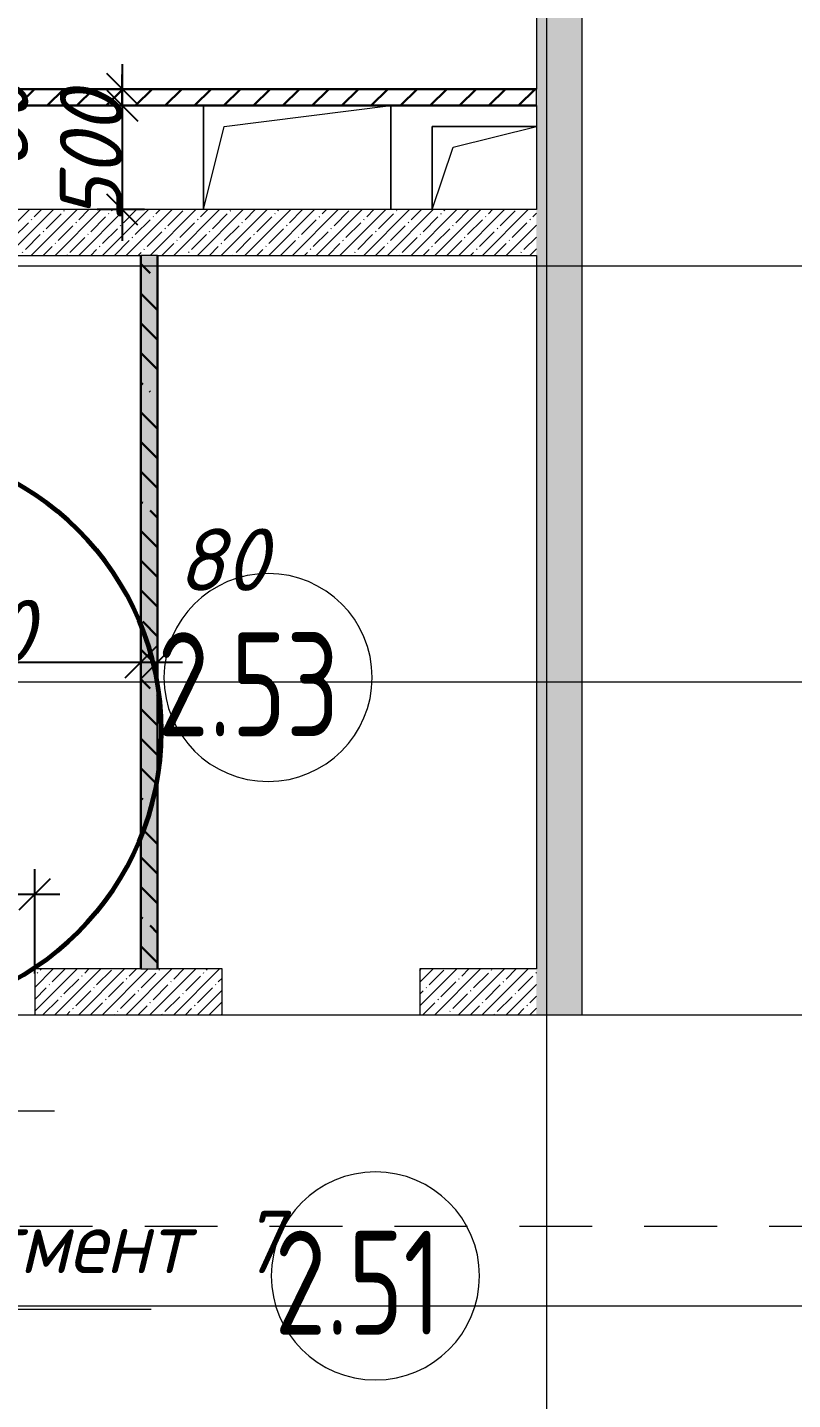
# Model space of a CAD drawing. Header units: millimetres. Extents: x 12986 to 523328, y -9759 to 30092.
# Drawn here: x 329462 to 333137, y 8784 to 15380 of the extents above; entities that cross this region are included whole.
import ezdxf

# ---------------------------------------------------------------- set-up
doc = ezdxf.new("R2010")
doc.units = ezdxf.units.MM
doc.linetypes.add('01 Штриховая _4 мм_', pattern=[600, 350, -250])
for name, color, linetype, lineweight in [('0) ПГП', 1, 'Continuous', 30), ('1) ПГП Зеленый', 3, 'Continuous', 30), ('2) Расчет', 1, 'Continuous', 30), ('3) РАсчет Зел', 3, 'Continuous', 30), ('A-ANNO-DIMS', 7, 'Continuous', 9), ('A-ANNO-SYMB', 7, 'Continuous', 9), ('A-AREA-IDEN', 7, 'Continuous', 9), ('A-DOOR-IDEN', 7, 'Continuous', 9), ('A-FLOR', 7, 'Continuous', 9), ('A-GENM', 7, 'Continuous', 9), ('A-WALL-6', 18, 'Continuous', 13), ('A-WALL-PATT-1', 7, 'Continuous', 5), ('G-ANNO-SYMB-1', 7, '01 Штриховая _4 мм_', 9), ('Оси-1', 7, 'Continuous', 20)]:
    doc.layers.add(name, color=color, linetype=linetype, lineweight=lineweight)
doc.layers.add('0)Допникки кружки', color=7, linetype='Continuous', plot=False)
doc.layers.add('A-WALL-3', color=7, linetype='Continuous', lineweight=5, true_color=0x000000)
doc.layers.add('A-WALL-5', color=7, linetype='Continuous', lineweight=13, true_color=0x008000)
doc.styles.add('ISOCPEUR_I_1', font='isocpeui.ttf', dxfattribs={"width": 0.9, "height": 250})
doc.styles.add('ISOCPEUR_I_2', font='isocpeui.ttf', dxfattribs={"height": 300})
doc.styles.add('ISOCPEUR_I_3', font='isocpeui.ttf', dxfattribs={"width": 0.9, "height": 200})
doc.styles.add('СПДС', font='ГОСТ тип А.ttf', dxfattribs={"width": 0.9})
doc.dimstyles.new('ISO-2_0_0_9К_СРЕДНИЙ', dxfattribs={"dimscale": 304.8, "dimtxt": 199.196235, "dimasz": 0.492126, "dimexe": 0.393701, "dimexo": 0, "dimgap": 0, "dimtad": 1, "dimdec": 0, "dimzin": 0, "dimdsep": 46, "dimtxsty": 'ISOCPEUR_I_2', "dimblk1": 'OBLIQUE', "dimblk2": 'OBLIQUE', "dimsah": 1, "dimcen": 0.09, "dimdle": 0.393701, "dimazin": 0, "dimtfac": 1, "dimtdec": 4, "dimtix": 1, "dimtmove": 2, "dimatfit": 3, "dimfxl": 1, "dimtvp": 1, "dimtolj": 1, "dimtzin": 0, "dimarcsym": 2})
doc.dimstyles.new('ISO-2_0_0_9К_СРЕДНИЙ_2', dxfattribs={"dimscale": 304.8, "dimtxt": 199.196235, "dimasz": 0.492126, "dimexe": 0.393701, "dimexo": 0, "dimgap": 0, "dimtad": 1, "dimdec": 0, "dimzin": 0, "dimdsep": 46, "dimtxsty": 'ISOCPEUR_I_2', "dimblk1": 'OBLIQUE', "dimblk2": 'OBLIQUE', "dimsah": 1, "dimcen": 0.09, "dimdle": 0.393701, "dimazin": 0, "dimtfac": 1, "dimtdec": 4, "dimtix": 1, "dimtmove": 0, "dimatfit": 3, "dimfxl": 1, "dimtvp": 1, "dimtolj": 1, "dimtzin": 0, "dimarcsym": 2})
doc.dimstyles.new('ISO-2_5_0_9К_БОЛЬШОЙ__с_подложкой_', dxfattribs={"dimscale": 304.8, "dimtxt": 248.995294, "dimasz": 0.492126, "dimexe": 0.393701, "dimexo": 0, "dimgap": 0.164042, "dimtad": 1, "dimdec": 0, "dimzin": 0, "dimdsep": 46, "dimtxsty": 'ISOCPEUR_I_1', "dimblk1": 'OBLIQUE', "dimblk2": 'OBLIQUE', "dimsah": 1, "dimcen": 0.09, "dimdle": 0.393701, "dimazin": 0, "dimtfac": 1, "dimtdec": 4, "dimtix": 1, "dimtmove": 0, "dimatfit": 3, "dimfxl": 1, "dimtvp": 1, "dimtfill": 1, "dimtolj": 1, "dimtzin": 0, "dimarcsym": 2})
pattern_1 = [(45, (239096.85, -2765.93), (-57.024626, 57.024626), []), (45, (239153.876, -2765.93), (-57.024626, 57.024626), [100.806, -20.161, 3.353, -16.808])]

# ---------------------------------------------------------------- blocks, each defined once
blk = doc.blocks.new('AR_Отверстие прямоугольное _в плите_ - AR_Отверстие прямоугольное _в плите_-27106882-АР1_1_Кладочный план 2 этажа')
at = {"layer": 'A-GENM'}
for p, q in [((-450, 250), (-450, -250)), ((-350, 150), (450, 250)), ((450, -250), (450, 250)), ((-450, -250), (-350, 150))]:
    blk.add_line(p, q, dxfattribs=at)
blk = doc.blocks.new('AR_Отверстие прямоугольное _в плите_ - AR_Отверстие прямоугольное _в плите_-24492180-АР1_1_Кладочный план 2 этажа')
at = {"layer": 'A-GENM'}
for p, q in [((250, 200), (-250, 200)), ((-250, 200), (-250, -200)), ((-150, 100), (250, 200)), ((-250, -200), (-150, 100))]:
    blk.add_line(p, q, dxfattribs=at)
blk = doc.blocks.new('План этажа - длина полки 8 мм-17663127-АР1_1_Кладочный план 2 этажа')
at = {"layer": 'A-ANNO-SYMB'}
blk.add_line((-4, 0.001), (4, 0.001), dxfattribs=at)
blk = doc.blocks.new('_Oblique')
at = {"color": 0, "linetype": 'ByBlock', "lineweight": -2}
blk.add_line((-0.5, -0.5), (0.5, 0.5), dxfattribs=at)
blk = doc.blocks.new('*D2397')
at = {"layer": 'A-ANNO-DIMS', "color": 0, "lineweight": -2, "transparency": 16777216}
for p, q in [((328166.9, 12434.6), (328166.9, 12208.5)), ((330006.9, 12434.6), (330006.9, 12208.5)), ((328046.9, 12328.5), (330126.9, 12328.5))]:
    blk.add_line(p, q, dxfattribs=at)
at = {"layer": 'Defpoints', "color": 0, "transparency": 16777216}
for p in [(328166.9, 12434.6), (330006.9, 12434.6), (330006.9, 12328.5)]:
    blk.add_point(p, dxfattribs=at)
at = {"layer": 'A-ANNO-DIMS', "color": 0, "lineweight": -2, "transparency": 16777216, "xscale": 150, "yscale": 150, "zscale": 150, "rotation": 180}
blk.add_blockref('_Oblique', (328166.9, 12328.5), dxfattribs=at)
at = {"layer": 'A-ANNO-DIMS', "color": 0, "lineweight": -2, "transparency": 16777216, "xscale": 150, "yscale": 150, "zscale": 150}
blk.add_blockref('_Oblique', (330006.9, 12328.5), dxfattribs=at)
at = {"layer": 'A-ANNO-DIMS', "color": 0, "transparency": 16777216, "insert": (329086.9, 12478.5), "char_height": 300, "width": 579.201, "attachment_point": 5, "style": 'ISOCPEUR_I_2'}
blk.add_mtext('\\A1;1840', dxfattribs=at)
blk = doc.blocks.new('*D2398')
at = {"layer": 'A-ANNO-DIMS', "color": 0, "lineweight": -2, "transparency": 16777216}
for p, q in [((330006.9, 12434.6), (330006.9, 12208.5)), ((330086.9, 12434.6), (330086.9, 12208.5)), ((329886.9, 12328.5), (330206.9, 12328.5))]:
    blk.add_line(p, q, dxfattribs=at)
at = {"layer": 'Defpoints', "color": 0, "transparency": 16777216}
for p in [(330006.9, 12434.6), (330086.9, 12434.6), (330086.9, 12328.5)]:
    blk.add_point(p, dxfattribs=at)
at = {"layer": 'A-ANNO-DIMS', "color": 0, "lineweight": -2, "transparency": 16777216, "xscale": 150, "yscale": 150, "zscale": 150, "rotation": 180}
blk.add_blockref('_Oblique', (330006.9, 12328.5), dxfattribs=at)
at = {"layer": 'A-ANNO-DIMS', "color": 0, "lineweight": -2, "transparency": 16777216, "xscale": 150, "yscale": 150, "zscale": 150}
blk.add_blockref('_Oblique', (330086.9, 12328.5), dxfattribs=at)
at = {"layer": 'A-ANNO-DIMS', "color": 0, "transparency": 16777216, "insert": (330180.9, 12971.6), "char_height": 300, "width": 303.391, "attachment_point": 1, "line_spacing_factor": 1.149209, "style": 'ISOCPEUR_I_2'}
blk.add_mtext('\\A1;80', dxfattribs=at)
blk = doc.blocks.new('AAR_СКБ_Марка_Двери_Перемычка и проем - Марка перемычки и проема-25306769-АР1_1_Кладочный план 2 этажа')
at = {"layer": 'A-DOOR-IDEN'}
for p, q in [((-5, 0), (5, 0)), ((-0.968, -0.984), (-1.986, -2.747)), ((1.067, -0.984), (-0.968, -0.984)), ((2.085, -2.747), (1.067, -0.984)), ((-1.986, -2.747), (-0.968, -4.509)), ((1.067, -4.509), (2.085, -2.747)), ((-0.968, -4.509), (1.067, -4.509))]:
    blk.add_line(p, q, dxfattribs=at)
blk = doc.blocks.new('*D2447')
at = {"layer": 'A-ANNO-DIMS', "color": 0, "lineweight": -2, "transparency": 16777216}
for p, q in [((329917.5, 15204.1), (329917.5, 14884.1)), ((330023.6, 15084.1), (329797.5, 15084.1)), ((330023.6, 15004.1), (329797.5, 15004.1))]:
    blk.add_line(p, q, dxfattribs=at)
at = {"layer": 'Defpoints', "color": 0, "transparency": 16777216}
for p in [(330023.6, 15084.1), (329917.5, 15004.1), (330023.6, 15004.1)]:
    blk.add_point(p, dxfattribs=at)
at = {"layer": 'A-ANNO-DIMS', "color": 0, "lineweight": -2, "transparency": 16777216, "xscale": 150, "yscale": 150, "zscale": 150}
for p, rotation in [((329917.5, 15084.1), 90), ((329917.5, 15004.1), 270)]:
    blk.add_blockref('_Oblique', p, dxfattribs=dict(at, rotation=rotation))
at = {"layer": 'A-ANNO-DIMS', "color": 0, "transparency": 16777216, "insert": (329166, 14692.7), "char_height": 300, "width": 303.391, "attachment_point": 1, "rotation": 90, "line_spacing_factor": 1.149209, "style": 'ISOCPEUR_I_2'}
blk.add_mtext('\\A1;80', dxfattribs=at)
blk = doc.blocks.new('*D2448')
at = {"layer": 'A-ANNO-DIMS', "color": 0, "lineweight": -2, "transparency": 16777216}
for p, q in [((329917.5, 15004.1), (329917.5, 15154.1)), ((330023.6, 15004.1), (329797.5, 15004.1)), ((329917.5, 15004.1), (329917.5, 14504.1)), ((330023.6, 14504.1), (329797.5, 14504.1)), ((329917.5, 14504.1), (329917.5, 14354.1))]:
    blk.add_line(p, q, dxfattribs=at)
at = {"layer": 'Defpoints', "color": 0, "transparency": 16777216}
for p in [(330023.6, 15004.1), (329917.5, 14504.1), (330023.6, 14504.1)]:
    blk.add_point(p, dxfattribs=at)
at = {"layer": 'A-ANNO-DIMS', "color": 0, "lineweight": -2, "transparency": 16777216, "xscale": 150, "yscale": 150, "zscale": 150}
for p, rotation in [((329917.5, 15004.1), 270), ((329917.5, 14504.1), 90)]:
    blk.add_blockref('_Oblique', p, dxfattribs=dict(at, rotation=rotation))
at = {"layer": 'A-ANNO-DIMS', "color": 0, "transparency": 16777216, "insert": (329767.5, 14754.1), "char_height": 300, "width": 455.087, "attachment_point": 5, "rotation": 90, "style": 'ISOCPEUR_I_2'}
blk.add_mtext('\\A1;500', dxfattribs=at)
blk = doc.blocks.new('*D2537')
at = {"layer": 'A-ANNO-DIMS', "color": 0, "lineweight": -2, "transparency": 16777216}
for p, q in [((328546.9, 10834.1), (328546.9, 11333.2)), ((329496.9, 10832.6), (329496.9, 11333.2)), ((328426.9, 11213.2), (329616.9, 11213.2))]:
    blk.add_line(p, q, dxfattribs=at)
at = {"layer": 'Defpoints', "color": 0, "transparency": 16777216}
for p in [(329496.9, 11213.2), (328546.9, 10834.1), (329496.9, 10832.6)]:
    blk.add_point(p, dxfattribs=at)
at = {"layer": 'A-ANNO-DIMS', "color": 0, "lineweight": -2, "transparency": 16777216, "xscale": 150, "yscale": 150, "zscale": 150, "rotation": 180}
blk.add_blockref('_Oblique', (328546.9, 11213.2), dxfattribs=at)
at = {"layer": 'A-ANNO-DIMS', "color": 0, "lineweight": -2, "transparency": 16777216, "xscale": 150, "yscale": 150, "zscale": 150}
blk.add_blockref('_Oblique', (329496.9, 11213.2), dxfattribs=at)
at = {"layer": 'A-ANNO-DIMS', "color": 0, "transparency": 16777216, "insert": (329021.9, 11388.2), "char_height": 250, "width": 568.858, "attachment_point": 5, "style": 'ISOCPEUR_I_1', "bg_fill": 3, "box_fill_scale": 1.1, "bg_fill_color": 256, "bg_fill_true_color": 13158600, "bg_fill_transparency": 0}
blk.add_mtext('\\A1;950', dxfattribs=at)
blk = doc.blocks.new('Марка_Помещения - Номер-25198446-Объем проектирования 2 этажа')
at = {"layer": 'A-AREA-IDEN'}
for start, end in [(360, 180), (180, 360)]:
    blk.add_arc((0, 0), 2.5, start, end, dxfattribs=at)

msp = doc.modelspace()

# ---------------------------------------------------------------- hatches: boundary and pattern name
at = {"layer": '0) ПГП'}
h = msp.add_hatch(dxfattribs=at)
h.set_pattern_fill('FP_25', color=256, style=0, pattern_type=2)
h.set_pattern_definition([(50, (239096.85, -2765.93), (72.873764, -6.37607), [7.62, -83.82]), (355, (239096.85, -2765.93), (-14.09699, 76.422444), [6.096, -67.056]), (100.451, (239102.924, -2766.464), (58.776964, 70.04687), [6.476, -71.236]), (46.184, (239096.85, -2745.61), (108.43142, -16.81745), [11.43, -125.73]), (96.636, (239105.89, -2747.01), (94.961, 98.97089), [9.714, -106.854]), (351.184, (239096.85, -2745.61), (94.96227, 98.97018), [9.144, -100.584]), (21, (239107.01, -2750.69), (60.64565, -40.906537), [7.62, -83.82]), (326, (239107.01, -2750.69), (24.72083, 73.67493), [6.096, -67.056]), (71.451, (239112.065, -2754.1), (85.36689, 32.768737), [6.476, -71.236]), (37.5, (239096.85, -2765.933), (1.235525, 33.8224325), [3.353, -62.89, 3.353, -64.719, -67.31]), (37.5, (239096.85, -2765.933), (1.235525, 33.8224325), [-134.315, 3.353, -63.957]), (7.5, (239096.85, -2765.933), (26.728146, 40.07255), [3.353, -35.458, 3.353, -61.366, -25.654]), (7.5, (239096.85, -2765.933), (26.728146, 40.07255), [-103.53, 3.353, -22.301]), (327.5, (239074.194, -2765.933), (54.2363175, -2.292117), [3.353, -22.047, 3.353, -75.895, -105.156]), (327.5, (239074.194, -2765.933), (54.2363175, -2.292117), [-104.648, 3.353, -101.803]), (317.5, (239064.034, -2765.933), (59.25158, 10.17014), [3.353, -29.667, 3.353, -49.276, -74.676]), (317.5, (239064.034, -2765.933), (59.25158, 10.17014), [-85.649, 3.353, -71.323])])
h.paths.add_polyline_path([(330086.85081, 10854.06731), (330086.85081, 14284.06731), (330006.85081, 14284.06731), (330006.85081, 10854.06731)], flags=0)
h = msp.add_hatch(dxfattribs=at)
h.set_pattern_fill('FP_26', color=256, style=0, pattern_type=2)
h.set_pattern_definition([(135, (239096.85, -2765.93), (-142.5612, -142.5612), []), (135, (239239.41, -2765.93), (-142.5612, -142.5612), [252.016, -50.403, 3.353, -47.05])])
h.paths.add_polyline_path([(330086.85081, 10854.06731), (330086.85081, 14284.06731), (330006.85081, 14284.06731), (330006.85081, 10854.06731)], flags=0)
at = {"layer": '1) ПГП Зеленый'}
h = msp.add_hatch(dxfattribs=at)
h.set_pattern_fill('FP_24', color=256, style=0, pattern_type=2)
h.set_pattern_definition([(45, (239096.85, -2765.93), (-70.71068, 70.71068), [])])
h.paths.add_polyline_path([(328506.85081, 15004.06731), (331906.85081, 15004.06731), (331906.85081, 15084.06731), (328506.85081, 15084.06731)], flags=0)
at = {"layer": 'A-WALL-PATT-1'}
h = msp.add_hatch(dxfattribs=at)
h.set_pattern_fill('FP_7', color=256, style=0, pattern_type=2)
h.set_pattern_definition(pattern_1)
h.paths.add_polyline_path([(332126.85081, 10634.06731), (332126.85081, 18384.06731), (331906.85081, 18384.06731), (331906.85081, 10634.06731)], flags=0)
h = msp.add_hatch(dxfattribs=at)
h.set_pattern_fill('FP_7', color=256, style=0, pattern_type=2)
h.set_pattern_definition(pattern_1)
h.paths.add_polyline_path([(328726.85081, 14284.06731), (331906.85081, 14284.06731), (331906.85081, 14504.06731), (325586.85085, 14504.06731), (325586.85085, 14284.06731), (328646.85081, 14284.06731)], flags=0)
h = msp.add_hatch(dxfattribs=at)
h.set_pattern_fill('FP_7', color=256, style=0, pattern_type=2)
h.set_pattern_definition(pattern_1)
h.paths.add_polyline_path([(329496.85078, 10634.06731), (330396.85078, 10634.06731), (330396.85078, 10854.06731), (329496.85078, 10854.06731)], flags=0)
h.paths.add_polyline_path([(331906.85081, 10634.06731), (331906.85081, 10854.06731), (331346.85078, 10854.06731), (331346.85078, 10634.06731)], flags=0)

# ---------------------------------------------------------------- linework, layer by layer
at = {"layer": '0) ПГП'}
msp.add_line((330086.85081, 10854.06731), (330086.85081, 14284.06731), dxfattribs=at)
at = {"layer": '1) ПГП Зеленый'}
msp.add_line((328506.85081, 15004.06731), (331906.85081, 15004.06731), dxfattribs=at)
at = {"layer": '2) Расчет'}
msp.add_line((330006.85081, 14284.06731), (330006.85081, 10854.06731), dxfattribs=at)
at = {"layer": '3) РАсчет Зел'}
msp.add_line((331906.85081, 15084.06731), (328506.85081, 15084.06731), dxfattribs=at)
at = {"layer": 'A-FLOR'}
for p, q in [((330306.85082, 14504.06731), (330306.85082, 15004.06731)), ((331206.85082, 15004.06731), (331206.85082, 14504.06731)), ((331406.85081, 14904.06731), (331906.85081, 14904.06731)), ((331406.85081, 14504.06731), (331406.85081, 14904.06731))]:
    msp.add_line(p, q, dxfattribs=at)
at = {"layer": 'A-WALL-3'}
for p, q in [((331906.85081, 24084.06718), (331906.85081, 15084.06731)), ((332126.85081, 10634.06731), (332126.85081, 18384.06731)), ((331906.85081, 15004.06731), (331906.85081, 14504.06731)), ((331906.85081, 14504.06731), (328506.85081, 14504.06731)), ((328726.85081, 14284.06731), (330006.85081, 14284.06731)), ((330086.85081, 14284.06731), (331906.85081, 14284.06731)), ((331906.85081, 14284.06731), (331906.85081, 10854.06731)), ((330006.85081, 10854.06731), (329496.85078, 10854.06731)), ((329496.85078, 10854.06731), (329496.85078, 10634.06731)), ((330396.85078, 10854.06731), (330086.85081, 10854.06731)), ((330396.85078, 10634.06731), (330396.85078, 10854.06731)), ((331906.85081, 10854.06731), (331346.85078, 10854.06731)), ((331346.85078, 10854.06731), (331346.85078, 10634.06731)), ((329496.85078, 10634.06731), (330396.85078, 10634.06731)), ((331346.85078, 10634.06731), (332126.85081, 10634.06731))]:
    msp.add_line(p, q, dxfattribs=at)
at = {"layer": 'A-WALL-5'}
for p, q in [((330086.85081, 14284.06731), (330006.85081, 14284.06731)), ((330006.85081, 10854.06731), (330086.85081, 10854.06731))]:
    msp.add_line(p, q, dxfattribs=at)
at = {"layer": 'A-WALL-6'}
msp.add_line((331906.85081, 15004.06731), (331906.85081, 15084.06731), dxfattribs=at)
at = {"layer": 'G-ANNO-SYMB-1'}
msp.add_line((282025.05495, 9617.34578), (365873.70751, 9617.34578), dxfattribs=at)
at = {"layer": 'Оси-1'}
for p, q in [((331956.85078, -6915.9327), (331956.85078, 25871.01046)), ((234936.85079, 14234.06737), (365048.47884, 14234.06737)), ((234936.85079, 12234.0673), (365048.47884, 12234.0673)), ((234936.85079, 10634.0673), (365048.47884, 10634.0673)), ((234936.85079, 9234.0673), (365048.47884, 9234.0673))]:
    msp.add_line(p, q, dxfattribs=at)

# ---------------------------------------------------------------- block references
at = {"layer": 'A-ANNO-SYMB', "xscale": 99.99999999999993, "yscale": 99.99999999999993, "zscale": 99.99999999999993}
msp.add_blockref('План этажа - длина полки 8 мм-17663127-АР1_1_Кладочный план 2 этажа', (329656.38082, 9218.59099), dxfattribs=at)
at = {"layer": 'A-AREA-IDEN', "xscale": 199.9999999999999, "yscale": 199.9999999999999, "zscale": 199.9999999999999}
for p in [(330617.66729, 12255.19153), (331133.3239, 9378.37042)]:
    msp.add_blockref('Марка_Помещения - Номер-25198446-Объем проектирования 2 этажа', p, dxfattribs=at)
at = {"layer": 'A-DOOR-IDEN', "xscale": 99.99999999999993, "yscale": 99.99999999999993, "zscale": 99.99999999999993}
msp.add_blockref('AAR_СКБ_Марка_Двери_Перемычка и проем - Марка перемычки и проема-25306769-АР1_1_Кладочный план 2 этажа', (329091.37338, 10172.02535), dxfattribs=at)
at = {"layer": 'A-GENM'}
for name, p in [('AR_Отверстие прямоугольное _в плите_ - AR_Отверстие прямоугольное _в плите_-27106882-АР1_1_Кладочный план 2 этажа', (330756.85082, 14754.06731)), ('AR_Отверстие прямоугольное _в плите_ - AR_Отверстие прямоугольное _в плите_-24492180-АР1_1_Кладочный план 2 этажа', (331656.85081, 14704.06731))]:
    msp.add_blockref(name, p, dxfattribs=at)

# ---------------------------------------------------------------- texts
at = {"layer": 'A-ANNO-SYMB', "char_height": 300, "attachment_point": 1, "style": 'ISOCPEUR_I_3'}
for s, insert, width in [('Фрагмент', (328602.38416, 9691.94595), 2085.1891875), (' 7', (330322.83729, 9691.94595), 432.91125)]:
    msp.add_mtext(s, dxfattribs=dict(at, insert=insert, width=width))
at = {"layer": 'A-AREA-IDEN', "char_height": 500, "attachment_point": 1, "style": 'СПДС'}
for s, insert, width in [('2.53', (330086.20099, 12472.31014), 1327.5945), ('2.51', (330649.5576, 9595.48903), 1212.1515)]:
    msp.add_mtext(s, dxfattribs=dict(at, insert=insert, width=width))

# ---------------------------------------------------------------- dimensions: what is measured, and where the dimension line sits
at = {"layer": 'A-ANNO-DIMS'}
dim = msp.add_linear_dim(base=(329917.49258, 15004.06731), p1=(330023.55859, 15084.06731), p2=(330023.55859, 15004.06731), angle=90, dimstyle='ISO-2_0_0_9К_СРЕДНИЙ', override={"dimpost": '<>', "dimfxl": 80}, dxfattribs=at)
dim.commit()
dim.dimension.update_dxf_attribs({"geometry": '*D2447', "text_midpoint": (329366.02925, 14844.38369), "dimtype": 160, "text_rotation": 90})
dim = msp.add_linear_dim(base=(329917.49258, 14504.06731), p1=(330023.55859, 15004.06731), p2=(330023.55859, 14504.06731), angle=90, dimstyle='ISO-2_0_0_9К_СРЕДНИЙ_2', override={"dimpost": '<>', "dimfxl": 500.000005}, dxfattribs=at)
dim.commit()
dim.dimension.update_dxf_attribs({"geometry": '*D2448', "text_midpoint": (329767.49258, 14754.06731)})
dim = msp.add_linear_dim(base=(330086.85081, 12328.52187), p1=(330006.85081, 12434.58789), p2=(330086.85081, 12434.58789), dimstyle='ISO-2_0_0_9К_СРЕДНИЙ', override={"dimpost": '<>', "dimfxl": 80}, dxfattribs=at)
dim.commit()
dim.dimension.update_dxf_attribs({"geometry": '*D2398', "text_midpoint": (330332.64425, 12771.63743), "dimtype": 160})
dim = msp.add_linear_dim(base=(330006.85081, 12328.52187), p1=(328166.85078, 12434.58789), p2=(330006.85081, 12434.58789), dimstyle='ISO-2_0_0_9К_СРЕДНИЙ_2', override={"dimpost": '<>', "dimfxl": 1840.000034}, dxfattribs=at)
dim.commit()
dim.dimension.update_dxf_attribs({"geometry": '*D2397', "text_midpoint": (329086.8508, 12478.52187)})

# ---------------------------------------------------------------- next in the draw order: dimensions: what is measured, and where the dimension line sits
dim = msp.add_linear_dim(base=(329496.85078, 11213.15697), p1=(328546.85078, 10834.06731), p2=(329496.85078, 10832.63826), dimstyle='ISO-2_5_0_9К_БОЛЬШОЙ__с_подложкой_', override={"dimpost": '<>', "dimfxl": 950.001075}, dxfattribs=at)
dim.commit()
dim.dimension.update_dxf_attribs({"geometry": '*D2537', "text_midpoint": (329021.85078, 11388.15697)})

# ---------------------------------------------------------------- next in the draw order: linework, layer by layer
at = {"layer": '0)Допникки кружки', "color": 6, "lineweight": 60}
msp.add_circle((328735.23642, 11997.45294), 1369.38563, dxfattribs=at)

doc.saveas('drawing.dxf')
